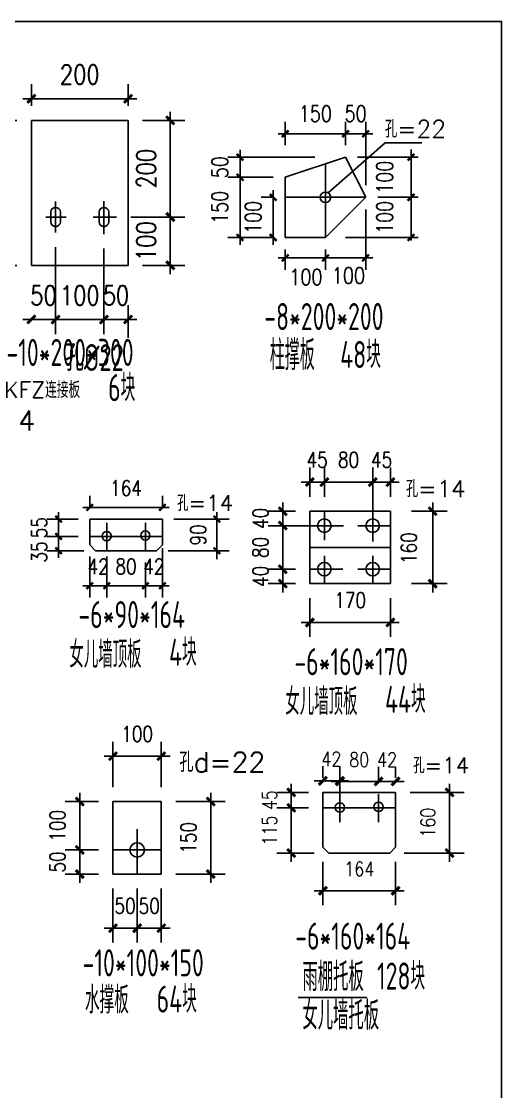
# Model space of a CAD drawing. Header units: millimetres. Extents: x 1471994 to 4527627, y -5186613 to -1927582.
# Drawn here: x 1488058 to 1491039, y -1975454 to -1968809 of the extents above; entities that cross this region are included whole.
import ezdxf
from ezdxf.enums import TextEntityAlignment as Align

# ---------------------------------------------------------------- set-up
doc = ezdxf.new("R2010")
doc.units = ezdxf.units.MM
doc.header["$LTSCALE"] = 1000
doc.header["$PDMODE"] = 34
doc.linetypes.add('CENTER', pattern=[50.8, 31.75, -6.35, 6.35, -6.35])
doc.layers.add('ADIM', color=3, linetype='Continuous')
doc.layers.add('轴线层', color=1, linetype='CENTER', lineweight=15)
doc.layers.add('钢架', color=7, linetype='Continuous', lineweight=25)
doc.styles.add('DIM_FONT', font='simplex.shx', dxfattribs={"width": 0.8, "bigfont": 'hztxt.shx'})
doc.styles.add('hz', font='gbenor.shx', dxfattribs={"width": 0.75, "height": 100, "bigfont": 'gbcbig.shx'})
doc.styles.get("Standard").update_dxf_attribs({"font": 'txt', "bigfont": 'gbcbig.shx'})
doc.styles.add('TSSD_Label', font='Tssdeng.shx', dxfattribs={"width": 0.7, "bigfont": 'hztxt.shx'})
doc.dimstyles.new('WGH(3)', dxfattribs={"dimscale": 1.2, "dimtxt": 100, "dimasz": 0.3, "dimexe": 75, "dimexo": 75, "dimgap": 75, "dimtad": 1, "dimdec": 0, "dimlfac": 0.333333, "dimzin": 0, "dimdsep": 46, "dimtxsty": 'DIM_FONT', "dimblk1": '_DIMX', "dimblk2": '_DIMX', "dimsah": 1, "dimcen": 0.09, "dimclrd": 3, "dimclre": 3, "dimclrt": 7, "dimazin": 0, "dimtfac": 1, "dimtdec": 0, "dimtix": 1, "dimtmove": 2, "dimatfit": 3, "dimldrblk": '_DIMX', "dimfxl": 1, "dimtolj": 1, "dimtzin": 0, "dimarcsym": 0})

# ---------------------------------------------------------------- blocks, each defined once
blk = doc.blocks.new('_DIMX')
blk.add_line((-150, 0), (150, 0))
at = {"const_width": 50}
blk.add_lwpolyline([(-70, -70), (70, 70)], dxfattribs=at)
blk = doc.blocks.new('*D1113')
at = {"color": 3, "lineweight": -2}
for p, q in [((1488270.1, -1970210.5), (1488270.1, -1970750.3)), ((1488119.8, -1970660.3), (1488119.4, -1970660.3)), ((1488120.1, -1970660.3), (1488270.1, -1970660.3)), ((1488270.5, -1970660.3), (1488270.8, -1970660.3))]:
    blk.add_line(p, q, dxfattribs=at)
at = {"layer": 'Defpoints', "color": 0}
for p in [(1488270.1, -1970120.5), (1488120.1, -1970660.3), (1488270.1, -1970660.3)]:
    blk.add_point(p, dxfattribs=at)
at = {"color": 3, "lineweight": -2, "xscale": 0.36, "yscale": 0.36, "zscale": 0.36}
blk.add_blockref('_DIMX', (1488120.1, -1970660.3), dxfattribs=at)
at = {"color": 3, "lineweight": -2, "xscale": 0.36, "yscale": 0.36, "zscale": 0.36, "rotation": 180}
blk.add_blockref('_DIMX', (1488270.1, -1970660.3), dxfattribs=at)
at = {"color": 7, "insert": (1488195.1, -1970510.3), "char_height": 120, "attachment_point": 5, "style": 'DIM_FONT'}
blk.add_mtext('\\A1;50', dxfattribs=at)
blk = doc.blocks.new('*D1114')
at = {"color": 3, "lineweight": -2}
for p, q in [((1488570.1, -1970219.4), (1488570.1, -1970750.3)), ((1488270.1, -1970414), (1488270.1, -1970750.3)), ((1488269.8, -1970660.3), (1488269.4, -1970660.3)), ((1488270.1, -1970660.3), (1488570.1, -1970660.3)), ((1488570.5, -1970660.3), (1488570.8, -1970660.3))]:
    blk.add_line(p, q, dxfattribs=at)
at = {"layer": 'Defpoints', "color": 0}
for p in [(1488570.1, -1970129.4), (1488270.1, -1970324), (1488570.1, -1970660.3)]:
    blk.add_point(p, dxfattribs=at)
at = {"color": 3, "lineweight": -2, "xscale": 0.36, "yscale": 0.36, "zscale": 0.36}
blk.add_blockref('_DIMX', (1488270.1, -1970660.3), dxfattribs=at)
at = {"color": 3, "lineweight": -2, "xscale": 0.36, "yscale": 0.36, "zscale": 0.36, "rotation": 180}
blk.add_blockref('_DIMX', (1488570.1, -1970660.3), dxfattribs=at)
at = {"color": 7, "insert": (1488420.1, -1970510.3), "char_height": 120, "attachment_point": 5, "style": 'DIM_FONT'}
blk.add_mtext('\\A1;100', dxfattribs=at)
blk = doc.blocks.new('*D1102')
at = {"color": 3, "lineweight": -2}
for p, q in [((1488570.1, -1970414), (1488570.1, -1970750.3)), ((1488720.1, -1970773.8), (1488720.1, -1970570.3)), ((1488569.8, -1970660.3), (1488569.4, -1970660.3)), ((1488570.1, -1970660.3), (1488720.1, -1970660.3)), ((1488720.5, -1970660.3), (1488720.8, -1970660.3))]:
    blk.add_line(p, q, dxfattribs=at)
at = {"layer": 'Defpoints', "color": 0}
for p in [(1488570.1, -1970324), (1488720.1, -1970660.3), (1488720.1, -1970863.8)]:
    blk.add_point(p, dxfattribs=at)
at = {"color": 3, "lineweight": -2, "xscale": 0.36, "yscale": 0.36, "zscale": 0.36}
blk.add_blockref('_DIMX', (1488570.1, -1970660.3), dxfattribs=at)
at = {"color": 3, "lineweight": -2, "xscale": 0.36, "yscale": 0.36, "zscale": 0.36, "rotation": 180}
blk.add_blockref('_DIMX', (1488720.1, -1970660.3), dxfattribs=at)
at = {"color": 7, "insert": (1488645.1, -1970510.3), "char_height": 120, "attachment_point": 5, "style": 'DIM_FONT'}
blk.add_mtext('\\A1;50', dxfattribs=at)
blk = doc.blocks.new('*D1115')
at = {"color": 3, "lineweight": -2}
for p, q in [((1488737.6, -1970024), (1489072.4, -1970024)), ((1488982.4, -1970023.6), (1488982.4, -1970023.3)), ((1488982.4, -1970024), (1488982.4, -1970324)), ((1488810.1, -1970324), (1489072.4, -1970324)), ((1488982.4, -1970324.3), (1488982.4, -1970324.7))]:
    blk.add_line(p, q, dxfattribs=at)
at = {"layer": 'Defpoints', "color": 0}
for p in [(1488647.6, -1970024), (1488720.1, -1970324), (1488982.4, -1970324)]:
    blk.add_point(p, dxfattribs=at)
at = {"color": 3, "lineweight": -2, "xscale": 0.36, "yscale": 0.36, "zscale": 0.36}
for p, rotation in [((1488982.4, -1970024), 270), ((1488982.4, -1970324), 90)]:
    blk.add_blockref('_DIMX', p, dxfattribs=dict(at, rotation=rotation))
at = {"color": 7, "insert": (1488832.4, -1970174), "char_height": 120, "attachment_point": 5, "rotation": 90, "style": 'DIM_FONT'}
blk.add_mtext('\\A1;100', dxfattribs=at)
blk = doc.blocks.new('*D1116')
at = {"color": 3, "lineweight": -2}
for p, q in [((1488810.1, -1969424), (1489072.4, -1969424)), ((1488982.4, -1970023.6), (1488982.4, -1969424.3)), ((1488827.6, -1970024), (1489072.4, -1970024))]:
    blk.add_line(p, q, dxfattribs=at)
at = {"layer": 'Defpoints', "color": 0}
for p in [(1488720.1, -1969424), (1488982.4, -1969424), (1488737.6, -1970024)]:
    blk.add_point(p, dxfattribs=at)
at = {"color": 3, "lineweight": -2, "xscale": 0.36, "yscale": 0.36, "zscale": 0.36}
for p, rotation in [((1488982.4, -1969424), 90), ((1488982.4, -1970024), 270)]:
    blk.add_blockref('_DIMX', p, dxfattribs=dict(at, rotation=rotation))
at = {"color": 7, "insert": (1488832.4, -1969724), "char_height": 120, "attachment_point": 5, "rotation": 90, "style": 'DIM_FONT'}
blk.add_mtext('\\A1;200', dxfattribs=at)
blk = doc.blocks.new('*D1117')
at = {"color": 3, "lineweight": -2}
for p, q in [((1488030.1, -1969424), (1487895.1, -1969424)), ((1487985.1, -1969424.3), (1487985.1, -1970323.6)), ((1488030.1, -1970324), (1487895.1, -1970324))]:
    blk.add_line(p, q, dxfattribs=at)
at = {"layer": 'Defpoints', "color": 0}
for p in [(1488120.1, -1969424), (1487985.1, -1970324), (1488120.1, -1970324)]:
    blk.add_point(p, dxfattribs=at)
at = {"color": 3, "lineweight": -2, "xscale": 0.36, "yscale": 0.36, "zscale": 0.36}
for p, rotation in [((1487985.1, -1969424), 90), ((1487985.1, -1970324), 270)]:
    blk.add_blockref('_DIMX', p, dxfattribs=dict(at, rotation=rotation))
at = {"color": 7, "insert": (1487835.1, -1969874), "char_height": 120, "attachment_point": 5, "rotation": 90, "style": 'DIM_FONT'}
blk.add_mtext('\\A1;300', dxfattribs=at)
blk = doc.blocks.new('*D1103')
at = {"color": 3, "lineweight": -2}
for p, q in [((1488120.1, -1969334), (1488120.1, -1969199.2)), ((1488720.1, -1969334), (1488720.1, -1969199.2)), ((1488120.5, -1969289.2), (1488719.8, -1969289.2))]:
    blk.add_line(p, q, dxfattribs=at)
at = {"layer": 'Defpoints', "color": 0}
for p in [(1488720.1, -1969289.2), (1488120.1, -1969424), (1488720.1, -1969424)]:
    blk.add_point(p, dxfattribs=at)
at = {"color": 3, "lineweight": -2, "xscale": 0.36, "yscale": 0.36, "zscale": 0.36, "rotation": 180}
blk.add_blockref('_DIMX', (1488120.1, -1969289.2), dxfattribs=at)
at = {"color": 3, "lineweight": -2, "xscale": 0.36, "yscale": 0.36, "zscale": 0.36}
blk.add_blockref('_DIMX', (1488720.1, -1969289.2), dxfattribs=at)
at = {"color": 7, "insert": (1488420.1, -1969139.2), "char_height": 120, "attachment_point": 5, "style": 'DIM_FONT'}
blk.add_mtext('\\A1;200', dxfattribs=at)
blk = doc.blocks.new('*D1162')
at = {"color": 3, "lineweight": -2}
for p, q in [((1489848.5, -1972390.3), (1489848.5, -1972631.3)), ((1490348.6, -1972390.3), (1490348.6, -1972631.3)), ((1489848.9, -1972541.3), (1490348.2, -1972541.3))]:
    blk.add_line(p, q, dxfattribs=at)
at = {"layer": 'Defpoints', "color": 0}
for p in [(1489848.5, -1972300.3), (1490348.6, -1972300.3), (1490348.6, -1972541.3)]:
    blk.add_point(p, dxfattribs=at)
at = {"color": 3, "lineweight": -2, "xscale": 0.36, "yscale": 0.36, "zscale": 0.36, "rotation": 180}
blk.add_blockref('_DIMX', (1489848.5, -1972541.3), dxfattribs=at)
at = {"color": 3, "lineweight": -2, "xscale": 0.36, "yscale": 0.36, "zscale": 0.36}
blk.add_blockref('_DIMX', (1490348.6, -1972541.3), dxfattribs=at)
at = {"color": 7, "insert": (1490098.5, -1972403.3), "char_height": 96, "attachment_point": 5, "style": 'DIM_FONT'}
blk.add_mtext('\\A1;170', dxfattribs=at)
blk = doc.blocks.new('*D1163')
at = {"color": 3, "lineweight": -2}
for p, q in [((1489848.5, -1971760.3), (1489848.5, -1971579.5)), ((1489938.5, -1971760.3), (1489938.5, -1971579.5)), ((1489848.2, -1971669.5), (1489847.8, -1971669.5)), ((1489848.5, -1971669.5), (1489938.5, -1971669.5)), ((1489938.9, -1971669.5), (1489939.2, -1971669.5))]:
    blk.add_line(p, q, dxfattribs=at)
at = {"layer": 'Defpoints', "color": 0}
for p in [(1489938.5, -1971669.5), (1489848.5, -1971850.3), (1489938.5, -1971850.3)]:
    blk.add_point(p, dxfattribs=at)
at = {"color": 3, "lineweight": -2, "xscale": 0.36, "yscale": 0.36, "zscale": 0.36}
blk.add_blockref('_DIMX', (1489848.5, -1971669.5), dxfattribs=at)
at = {"color": 3, "lineweight": -2, "xscale": 0.36, "yscale": 0.36, "zscale": 0.36, "rotation": 180}
blk.add_blockref('_DIMX', (1489938.5, -1971669.5), dxfattribs=at)
at = {"color": 7, "insert": (1489893.5, -1971531.5), "char_height": 96, "attachment_point": 5, "style": 'DIM_FONT'}
blk.add_mtext('\\A1;45', dxfattribs=at)
blk = doc.blocks.new('*D1164')
at = {"color": 3, "lineweight": -2}
for p, q in [((1489938.5, -1971760.3), (1489938.5, -1971579.5)), ((1490238.5, -1972038.5), (1490238.5, -1971579.5)), ((1489938.2, -1971669.5), (1489937.8, -1971669.5)), ((1489938.5, -1971669.5), (1490238.5, -1971669.5)), ((1490238.9, -1971669.5), (1490239.2, -1971669.5))]:
    blk.add_line(p, q, dxfattribs=at)
at = {"layer": 'Defpoints', "color": 0}
for p in [(1490238.5, -1971669.5), (1489938.5, -1971850.3), (1490238.5, -1972128.5)]:
    blk.add_point(p, dxfattribs=at)
at = {"color": 3, "lineweight": -2, "xscale": 0.36, "yscale": 0.36, "zscale": 0.36}
blk.add_blockref('_DIMX', (1489938.5, -1971669.5), dxfattribs=at)
at = {"color": 3, "lineweight": -2, "xscale": 0.36, "yscale": 0.36, "zscale": 0.36, "rotation": 180}
blk.add_blockref('_DIMX', (1490238.5, -1971669.5), dxfattribs=at)
at = {"color": 7, "insert": (1490088.5, -1971531.5), "char_height": 96, "attachment_point": 5, "style": 'DIM_FONT'}
blk.add_mtext('\\A1;80', dxfattribs=at)
blk = doc.blocks.new('*D1160')
at = {"color": 3, "lineweight": -2}
for p, q in [((1490238.5, -1971850.4), (1490238.5, -1971579.5)), ((1490348.6, -1971760.3), (1490348.6, -1971579.5)), ((1490238.2, -1971669.5), (1490237.8, -1971669.5)), ((1490238.5, -1971669.5), (1490348.6, -1971669.5)), ((1490348.9, -1971669.5), (1490349.3, -1971669.5))]:
    blk.add_line(p, q, dxfattribs=at)
at = {"layer": 'Defpoints', "color": 0}
for p in [(1490348.6, -1971669.5), (1490348.6, -1971850.3), (1490238.5, -1971940.4)]:
    blk.add_point(p, dxfattribs=at)
at = {"color": 3, "lineweight": -2, "xscale": 0.36, "yscale": 0.36, "zscale": 0.36}
blk.add_blockref('_DIMX', (1490238.5, -1971669.5), dxfattribs=at)
at = {"color": 3, "lineweight": -2, "xscale": 0.36, "yscale": 0.36, "zscale": 0.36, "rotation": 180}
blk.add_blockref('_DIMX', (1490348.6, -1971669.5), dxfattribs=at)
at = {"color": 7, "insert": (1490293.5, -1971531.5), "char_height": 96, "attachment_point": 5, "style": 'DIM_FONT'}
blk.add_mtext('\\A1;45', dxfattribs=at)
blk = doc.blocks.new('*D1165')
at = {"color": 3, "lineweight": -2}
for p, q in [((1489758.5, -1972210.3), (1489590.1, -1972210.3)), ((1489680.1, -1972210), (1489680.1, -1972209.6)), ((1489680.1, -1972300.3), (1489680.1, -1972210.3)), ((1489758.5, -1972300.3), (1489590.1, -1972300.3)), ((1489680.1, -1972300.7), (1489680.1, -1972301.1))]:
    blk.add_line(p, q, dxfattribs=at)
at = {"layer": 'Defpoints', "color": 0}
for p in [(1489680.1, -1972210.3), (1489848.5, -1972210.3), (1489848.5, -1972300.3)]:
    blk.add_point(p, dxfattribs=at)
at = {"color": 3, "lineweight": -2, "xscale": 0.36, "yscale": 0.36, "zscale": 0.36}
for p, rotation in [((1489680.1, -1972210.3), 270), ((1489680.1, -1972300.3), 90)]:
    blk.add_blockref('_DIMX', p, dxfattribs=dict(at, rotation=rotation))
at = {"color": 7, "insert": (1489542.1, -1972255.3), "char_height": 96, "attachment_point": 5, "rotation": 90, "style": 'DIM_FONT'}
blk.add_mtext('\\A1;40', dxfattribs=at)
blk = doc.blocks.new('*D1166')
at = {"color": 3, "lineweight": -2}
for p, q in [((1490056.5, -1971940.3), (1489590.1, -1971940.3)), ((1489680.1, -1971940), (1489680.1, -1971939.6)), ((1489680.1, -1972210.3), (1489680.1, -1971940.3)), ((1489758.5, -1972210.3), (1489590.1, -1972210.3)), ((1489680.1, -1972210.7), (1489680.1, -1972211.1))]:
    blk.add_line(p, q, dxfattribs=at)
at = {"layer": 'Defpoints', "color": 0}
for p in [(1489680.1, -1971940.3), (1490146.5, -1971940.3), (1489848.5, -1972210.3)]:
    blk.add_point(p, dxfattribs=at)
at = {"color": 3, "lineweight": -2, "xscale": 0.36, "yscale": 0.36, "zscale": 0.36}
for p, rotation in [((1489680.1, -1971940.3), 270), ((1489680.1, -1972210.3), 90)]:
    blk.add_blockref('_DIMX', p, dxfattribs=dict(at, rotation=rotation))
at = {"color": 7, "insert": (1489542.1, -1972075.3), "char_height": 96, "attachment_point": 5, "rotation": 90, "style": 'DIM_FONT'}
blk.add_mtext('\\A1;80', dxfattribs=at)
blk = doc.blocks.new('*D1167')
at = {"color": 3, "lineweight": -2}
for p, q in [((1489758.5, -1971850.3), (1489590.1, -1971850.3)), ((1489680.1, -1971850), (1489680.1, -1971849.6)), ((1489680.1, -1971940.3), (1489680.1, -1971850.3)), ((1490056.5, -1971940.3), (1489590.1, -1971940.3)), ((1489680.1, -1971940.7), (1489680.1, -1971941.1))]:
    blk.add_line(p, q, dxfattribs=at)
at = {"layer": 'Defpoints', "color": 0}
for p in [(1489680.1, -1971850.3), (1489848.5, -1971850.3), (1490146.5, -1971940.3)]:
    blk.add_point(p, dxfattribs=at)
at = {"color": 3, "lineweight": -2, "xscale": 0.36, "yscale": 0.36, "zscale": 0.36}
for p, rotation in [((1489680.1, -1971850.3), 270), ((1489680.1, -1971940.3), 90)]:
    blk.add_blockref('_DIMX', p, dxfattribs=dict(at, rotation=rotation))
at = {"color": 7, "insert": (1489542.1, -1971895.3), "char_height": 96, "attachment_point": 5, "rotation": 90, "style": 'DIM_FONT'}
blk.add_mtext('\\A1;40', dxfattribs=at)
blk = doc.blocks.new('*D1161')
at = {"color": 3, "lineweight": -2}
for p, q in [((1490478.5, -1971850.3), (1490700.8, -1971850.3)), ((1490610.8, -1972300), (1490610.8, -1971850.7)), ((1490478.5, -1972300.3), (1490700.8, -1972300.3))]:
    blk.add_line(p, q, dxfattribs=at)
at = {"layer": 'Defpoints', "color": 0}
for p in [(1490388.5, -1971850.3), (1490610.8, -1971850.3), (1490388.5, -1972300.3)]:
    blk.add_point(p, dxfattribs=at)
at = {"color": 3, "lineweight": -2, "xscale": 0.36, "yscale": 0.36, "zscale": 0.36}
for p, rotation in [((1490610.8, -1971850.3), 90), ((1490610.8, -1972300.3), 270)]:
    blk.add_blockref('_DIMX', p, dxfattribs=dict(at, rotation=rotation))
at = {"color": 7, "insert": (1490463.3, -1972080), "char_height": 96, "attachment_point": 5, "rotation": 90, "style": 'DIM_FONT'}
blk.add_mtext('\\A1;160', dxfattribs=at)
blk = doc.blocks.new('*D1213')
at = {"color": 3, "lineweight": -2}
for p, q in [((1488536.5, -1973653.6), (1488330.1, -1973653.6)), ((1488420.1, -1973653.3), (1488420.1, -1973652.9)), ((1488420.1, -1973653.6), (1488420.1, -1973953.6)), ((1488536.5, -1973953.6), (1488330.1, -1973953.6)), ((1488420.1, -1973954), (1488420.1, -1973954.4))]:
    blk.add_line(p, q, dxfattribs=at)
at = {"layer": 'Defpoints', "color": 0}
for p in [(1488626.5, -1973653.6), (1488420.1, -1973953.6), (1488626.5, -1973953.6)]:
    blk.add_point(p, dxfattribs=at)
at = {"color": 3, "lineweight": -2, "xscale": 0.36, "yscale": 0.36, "zscale": 0.36}
for p, rotation in [((1488420.1, -1973653.6), 270), ((1488420.1, -1973953.6), 90)]:
    blk.add_blockref('_DIMX', p, dxfattribs=dict(at, rotation=rotation))
at = {"color": 7, "insert": (1488282.1, -1973803.6), "char_height": 96, "attachment_point": 5, "rotation": 90, "style": 'DIM_FONT'}
blk.add_mtext('\\A1;100', dxfattribs=at)
blk = doc.blocks.new('*D1214')
at = {"color": 3, "lineweight": -2}
for p, q in [((1488536.5, -1973953.6), (1488330.1, -1973953.6)), ((1488420.1, -1973953.3), (1488420.1, -1973952.9)), ((1488420.1, -1973953.6), (1488420.1, -1974103.6)), ((1488536.5, -1974103.6), (1488330.1, -1974103.6)), ((1488420.1, -1974104), (1488420.1, -1974104.4))]:
    blk.add_line(p, q, dxfattribs=at)
at = {"layer": 'Defpoints', "color": 0}
for p in [(1488626.5, -1973953.6), (1488420.1, -1974103.6), (1488626.5, -1974103.6)]:
    blk.add_point(p, dxfattribs=at)
at = {"color": 3, "lineweight": -2, "xscale": 0.36, "yscale": 0.36, "zscale": 0.36}
for p, rotation in [((1488420.1, -1973953.6), 270), ((1488420.1, -1974103.6), 90)]:
    blk.add_blockref('_DIMX', p, dxfattribs=dict(at, rotation=rotation))
at = {"color": 7, "insert": (1488282.1, -1974028.6), "char_height": 96, "attachment_point": 5, "rotation": 90, "style": 'DIM_FONT'}
blk.add_mtext('\\A1;50', dxfattribs=at)
blk = doc.blocks.new('*D1215')
at = {"color": 3, "lineweight": -2}
for p, q in [((1489016.5, -1973653.6), (1489323.1, -1973653.6)), ((1489233.1, -1973654), (1489233.1, -1974103.3)), ((1489016.5, -1974103.6), (1489323.1, -1974103.6))]:
    blk.add_line(p, q, dxfattribs=at)
at = {"layer": 'Defpoints', "color": 0}
for p in [(1488926.5, -1973653.6), (1488926.5, -1974103.6), (1489233.1, -1974103.6)]:
    blk.add_point(p, dxfattribs=at)
at = {"color": 3, "lineweight": -2, "xscale": 0.36, "yscale": 0.36, "zscale": 0.36}
for p, rotation in [((1489233.1, -1973653.6), 90), ((1489233.1, -1974103.6), 270)]:
    blk.add_blockref('_DIMX', p, dxfattribs=dict(at, rotation=rotation))
at = {"color": 7, "insert": (1489095.1, -1973878.6), "char_height": 96, "attachment_point": 5, "rotation": 90, "style": 'DIM_FONT'}
blk.add_mtext('\\A1;150', dxfattribs=at)
blk = doc.blocks.new('*D1216')
at = {"color": 3, "lineweight": -2}
for p, q in [((1488626.5, -1973563.6), (1488626.5, -1973281.6)), ((1488926.5, -1973563.6), (1488926.5, -1973281.6)), ((1488626.1, -1973371.6), (1488625.8, -1973371.6)), ((1488626.5, -1973371.6), (1488926.5, -1973371.6)), ((1488926.8, -1973371.6), (1488927.2, -1973371.6))]:
    blk.add_line(p, q, dxfattribs=at)
at = {"layer": 'Defpoints', "color": 0}
for p in [(1488926.5, -1973371.6), (1488626.5, -1973653.6), (1488926.5, -1973653.6)]:
    blk.add_point(p, dxfattribs=at)
at = {"color": 3, "lineweight": -2, "xscale": 0.36, "yscale": 0.36, "zscale": 0.36}
blk.add_blockref('_DIMX', (1488626.5, -1973371.6), dxfattribs=at)
at = {"color": 3, "lineweight": -2, "xscale": 0.36, "yscale": 0.36, "zscale": 0.36, "rotation": 180}
blk.add_blockref('_DIMX', (1488926.5, -1973371.6), dxfattribs=at)
at = {"color": 7, "insert": (1488776.5, -1973233.6), "char_height": 96, "attachment_point": 5, "style": 'DIM_FONT'}
blk.add_mtext('\\A1;100', dxfattribs=at)
blk = doc.blocks.new('*D1217')
at = {"color": 3, "lineweight": -2}
for p, q in [((1488626.5, -1974193.6), (1488626.5, -1974529.3)), ((1488776.5, -1974193.6), (1488776.5, -1974529.3)), ((1488626.1, -1974439.3), (1488625.8, -1974439.3)), ((1488626.5, -1974439.3), (1488776.5, -1974439.3)), ((1488776.8, -1974439.3), (1488777.2, -1974439.3))]:
    blk.add_line(p, q, dxfattribs=at)
at = {"layer": 'Defpoints', "color": 0}
for p in [(1488626.5, -1974103.6), (1488776.5, -1974103.6), (1488776.5, -1974439.3)]:
    blk.add_point(p, dxfattribs=at)
at = {"color": 3, "lineweight": -2, "xscale": 0.36, "yscale": 0.36, "zscale": 0.36}
blk.add_blockref('_DIMX', (1488626.5, -1974439.3), dxfattribs=at)
at = {"color": 3, "lineweight": -2, "xscale": 0.36, "yscale": 0.36, "zscale": 0.36, "rotation": 180}
blk.add_blockref('_DIMX', (1488776.5, -1974439.3), dxfattribs=at)
at = {"color": 7, "insert": (1488701.5, -1974301.3), "char_height": 96, "attachment_point": 5, "style": 'DIM_FONT'}
blk.add_mtext('\\A1;50', dxfattribs=at)
blk = doc.blocks.new('*D1212')
at = {"color": 3, "lineweight": -2}
for p, q in [((1488776.5, -1974193.6), (1488776.5, -1974529.3)), ((1488926.5, -1974193.6), (1488926.5, -1974529.3)), ((1488776.1, -1974439.3), (1488775.8, -1974439.3)), ((1488776.5, -1974439.3), (1488926.5, -1974439.3)), ((1488926.8, -1974439.3), (1488927.2, -1974439.3))]:
    blk.add_line(p, q, dxfattribs=at)
at = {"layer": 'Defpoints', "color": 0}
for p in [(1488776.5, -1974103.6), (1488926.5, -1974103.6), (1488926.5, -1974439.3)]:
    blk.add_point(p, dxfattribs=at)
at = {"color": 3, "lineweight": -2, "xscale": 0.36, "yscale": 0.36, "zscale": 0.36}
blk.add_blockref('_DIMX', (1488776.5, -1974439.3), dxfattribs=at)
at = {"color": 3, "lineweight": -2, "xscale": 0.36, "yscale": 0.36, "zscale": 0.36, "rotation": 180}
blk.add_blockref('_DIMX', (1488926.5, -1974439.3), dxfattribs=at)
at = {"color": 7, "insert": (1488851.5, -1974301.3), "char_height": 96, "attachment_point": 5, "style": 'DIM_FONT'}
blk.add_mtext('\\A1;50', dxfattribs=at)
blk = doc.blocks.new('*D1220')
at = {"color": 3, "lineweight": -2}
for p, q in [((1490470.6, -1973596.3), (1490806.2, -1973596.3)), ((1490716.2, -1973972.7), (1490716.2, -1973596.7)), ((1490434.6, -1973973.1), (1490806.2, -1973973.1))]:
    blk.add_line(p, q, dxfattribs=at)
at = {"layer": 'Defpoints', "color": 0}
for p in [(1490380.6, -1973596.3), (1490716.2, -1973596.3), (1490344.6, -1973973.1)]:
    blk.add_point(p, dxfattribs=at)
at = {"color": 3, "lineweight": -2, "xscale": 0.36, "yscale": 0.36, "zscale": 0.36}
for p, rotation in [((1490716.2, -1973596.3), 90), ((1490716.2, -1973973.1), 270)]:
    blk.add_blockref('_DIMX', p, dxfattribs=dict(at, rotation=rotation))
at = {"color": 7, "lineweight": -3, "insert": (1490581.2, -1973784.7), "char_height": 90, "attachment_point": 5, "rotation": 90, "style": 'DIM_FONT'}
blk.add_mtext('\\A1;160', dxfattribs=at)
blk = doc.blocks.new('*D1221')
at = {"color": 3, "lineweight": -2}
for p, q in [((1489839.4, -1973596.3), (1489643.2, -1973596.3)), ((1489733.2, -1973595.9), (1489733.2, -1973595.6)), ((1489733.2, -1973596.3), (1489733.2, -1973692.3)), ((1489839.4, -1973692.3), (1489643.2, -1973692.3)), ((1489733.2, -1973692.7), (1489733.2, -1973693))]:
    blk.add_line(p, q, dxfattribs=at)
at = {"layer": 'Defpoints', "color": 0}
for p in [(1489929.4, -1973596.3), (1489733.2, -1973692.3), (1489929.4, -1973692.3)]:
    blk.add_point(p, dxfattribs=at)
at = {"color": 3, "lineweight": -2, "xscale": 0.36, "yscale": 0.36, "zscale": 0.36}
for p, rotation in [((1489733.2, -1973596.3), 270), ((1489733.2, -1973692.3), 90)]:
    blk.add_blockref('_DIMX', p, dxfattribs=dict(at, rotation=rotation))
at = {"color": 7, "lineweight": -3, "insert": (1489598.2, -1973644.3), "char_height": 90, "attachment_point": 5, "rotation": 90, "style": 'DIM_FONT'}
blk.add_mtext('\\A1;45', dxfattribs=at)
blk = doc.blocks.new('*D1218')
at = {"color": 3, "lineweight": -2}
for p, q in [((1489929.4, -1973506.3), (1489929.4, -1973434.3)), ((1490035, -1973604.7), (1490035, -1973434.3)), ((1489929, -1973524.3), (1489928.7, -1973524.3)), ((1489929.4, -1973524.3), (1490035, -1973524.3)), ((1490035.4, -1973524.3), (1490035.7, -1973524.3))]:
    blk.add_line(p, q, dxfattribs=at)
at = {"layer": 'Defpoints', "color": 0}
for p in [(1490035, -1973524.3), (1489929.4, -1973596.3), (1490035, -1973694.7)]:
    blk.add_point(p, dxfattribs=at)
at = {"color": 3, "lineweight": -2, "xscale": 0.36, "yscale": 0.36, "zscale": 0.36}
blk.add_blockref('_DIMX', (1489929.4, -1973524.3), dxfattribs=at)
at = {"color": 3, "lineweight": -2, "xscale": 0.36, "yscale": 0.36, "zscale": 0.36, "rotation": 180}
blk.add_blockref('_DIMX', (1490035, -1973524.3), dxfattribs=at)
at = {"color": 7, "lineweight": -3, "insert": (1489982.2, -1973389.3), "char_height": 90, "attachment_point": 5, "style": 'DIM_FONT'}
blk.add_mtext('\\A1;42', dxfattribs=at)
blk = doc.blocks.new('*D1222')
at = {"color": 3, "lineweight": -2}
for p, q in [((1489839.4, -1973692.3), (1489643.2, -1973692.3)), ((1489733.2, -1973691.9), (1489733.2, -1973691.6)), ((1489733.2, -1973692.3), (1489733.2, -1973973.1)), ((1489875.4, -1973973.1), (1489643.2, -1973973.1)), ((1489733.2, -1973973.5), (1489733.2, -1973973.8))]:
    blk.add_line(p, q, dxfattribs=at)
at = {"layer": 'Defpoints', "color": 0}
for p in [(1489929.4, -1973692.3), (1489733.2, -1973973.1), (1489965.4, -1973973.1)]:
    blk.add_point(p, dxfattribs=at)
at = {"color": 3, "lineweight": -2, "xscale": 0.36, "yscale": 0.36, "zscale": 0.36}
for p, rotation in [((1489733.2, -1973692.3), 270), ((1489733.2, -1973973.1), 90)]:
    blk.add_blockref('_DIMX', p, dxfattribs=dict(at, rotation=rotation))
at = {"color": 7, "lineweight": -3, "insert": (1489598.2, -1973832.7), "char_height": 90, "attachment_point": 5, "rotation": 90, "style": 'DIM_FONT'}
blk.add_mtext('\\A1;115', dxfattribs=at)
blk = doc.blocks.new('*D1219')
at = {"color": 3, "lineweight": -2}
for p, q in [((1489929.4, -1974027.1), (1489929.4, -1974297.1)), ((1490380.6, -1974027.1), (1490380.6, -1974297.1)), ((1490380.2, -1974207.1), (1489929.8, -1974207.1))]:
    blk.add_line(p, q, dxfattribs=at)
at = {"layer": 'Defpoints', "color": 0}
for p in [(1489929.4, -1973937.1), (1490380.6, -1973937.1), (1489929.4, -1974207.1)]:
    blk.add_point(p, dxfattribs=at)
at = {"color": 3, "lineweight": -2, "xscale": 0.36, "yscale": 0.36, "zscale": 0.36, "rotation": 180}
blk.add_blockref('_DIMX', (1489929.4, -1974207.1), dxfattribs=at)
at = {"color": 3, "lineweight": -2, "xscale": 0.36, "yscale": 0.36, "zscale": 0.36}
blk.add_blockref('_DIMX', (1490380.6, -1974207.1), dxfattribs=at)
at = {"color": 7, "lineweight": -3, "insert": (1490155, -1974072.1), "char_height": 90, "attachment_point": 5, "style": 'DIM_FONT'}
blk.add_mtext('\\A1;164', dxfattribs=at)
blk = doc.blocks.new('*D1223')
at = {"color": 3, "lineweight": -2}
for p, q in [((1490035, -1973506.3), (1490035, -1973438.4)), ((1490275, -1973518.3), (1490275, -1973438.4)), ((1490034.6, -1973528.4), (1490034.3, -1973528.4)), ((1490035, -1973528.4), (1490275, -1973528.4)), ((1490275.4, -1973528.4), (1490275.7, -1973528.4))]:
    blk.add_line(p, q, dxfattribs=at)
at = {"layer": 'Defpoints', "color": 0}
for p in [(1490275, -1973528.4), (1490035, -1973596.3), (1490275, -1973608.3)]:
    blk.add_point(p, dxfattribs=at)
at = {"color": 3, "lineweight": -2, "xscale": 0.36, "yscale": 0.36, "zscale": 0.36}
blk.add_blockref('_DIMX', (1490035, -1973528.4), dxfattribs=at)
at = {"color": 3, "lineweight": -2, "xscale": 0.36, "yscale": 0.36, "zscale": 0.36, "rotation": 180}
blk.add_blockref('_DIMX', (1490275, -1973528.4), dxfattribs=at)
at = {"color": 7, "lineweight": -3, "insert": (1490155, -1973393.4), "char_height": 90, "attachment_point": 5, "style": 'DIM_FONT'}
blk.add_mtext('\\A1;80', dxfattribs=at)
blk = doc.blocks.new('*D1224')
at = {"color": 3, "lineweight": -2}
for p, q in [((1490275, -1973518.3), (1490275, -1973438.4)), ((1490380.6, -1973506.3), (1490380.6, -1973438.4)), ((1490274.6, -1973528.4), (1490274.3, -1973528.4)), ((1490275, -1973528.4), (1490380.6, -1973528.4)), ((1490381, -1973528.4), (1490381.3, -1973528.4))]:
    blk.add_line(p, q, dxfattribs=at)
at = {"layer": 'Defpoints', "color": 0}
for p in [(1490380.6, -1973528.4), (1490275, -1973608.3), (1490380.6, -1973596.3)]:
    blk.add_point(p, dxfattribs=at)
at = {"color": 3, "lineweight": -2, "xscale": 0.36, "yscale": 0.36, "zscale": 0.36}
blk.add_blockref('_DIMX', (1490275, -1973528.4), dxfattribs=at)
at = {"color": 3, "lineweight": -2, "xscale": 0.36, "yscale": 0.36, "zscale": 0.36, "rotation": 180}
blk.add_blockref('_DIMX', (1490380.6, -1973528.4), dxfattribs=at)
at = {"color": 7, "lineweight": -3, "insert": (1490327.8, -1973393.4), "char_height": 90, "attachment_point": 5, "style": 'DIM_FONT'}
blk.add_mtext('\\A1;42', dxfattribs=at)

msp = doc.modelspace()

# ---------------------------------------------------------------- linework, layer by layer
for p, q in [((1488120.1, -1969424), (1488720.1, -1969424)), ((1488120.1, -1970324), (1488120.1, -1969424)), ((1488720.1, -1970324), (1488720.1, -1969424)), ((1490315.3, -1969563.7), (1489961.8, -1969873.6)), ((1490315.3, -1969563.7), (1490543.1, -1969563.7)), ((1489695.7, -1969776.8), (1490070.1, -1969652)), ((1489945.3, -1969693.6), (1489945.3, -1970151.2)), ((1489945.3, -1969693.6), (1489945.3, -1970151.2)), ((1490070.1, -1969652), (1490194.9, -1969901.6)), ((1489695.7, -1970151.2), (1489695.7, -1969776.8)), ((1489695.7, -1969901.6), (1490194.9, -1969901.6)), ((1490194.9, -1969901.6), (1489945.3, -1970151.2)), ((1488270.1, -1970120.5), (1488270.1, -1969928.3)), ((1488570.1, -1970129.4), (1488570.1, -1969924.7)), ((1488209.1, -1970024), (1488334.9, -1970024)), ((1488240.1, -1969994), (1488240.1, -1970054)), ((1488300.1, -1969994), (1488300.1, -1970054)), ((1488647.6, -1970024), (1488503.8, -1970024)), ((1488540.1, -1969994), (1488540.1, -1970054)), ((1488600.1, -1969994), (1488600.1, -1970054)), ((1489695.7, -1970151.2), (1489945.3, -1970151.2)), ((1488120.1, -1970324), (1488720.1, -1970324)), ((1489271.2, -1971856), (1489271.2, -1972148.2)), ((1490348.6, -1971850.3), (1489848.5, -1971850.3)), ((1489848.5, -1971850.3), (1489848.5, -1972300.3)), ((1489938.5, -1971850.3), (1489938.5, -1972030.5)), ((1490238.5, -1972030.5), (1490238.5, -1971850.3)), ((1490348.6, -1972300.3), (1490348.6, -1971850.3)), ((1490052.8, -1971940.3), (1489848.5, -1971940.3)), ((1490348.6, -1971940.3), (1490146.5, -1971940.3)), ((1489848.5, -1972075.3), (1490348.6, -1972075.3)), ((1489938.5, -1972128.5), (1489938.5, -1972300.3)), ((1490238.5, -1972300.3), (1490238.5, -1972128.5)), ((1489848.5, -1972210.3), (1490052.8, -1972210.3)), ((1490146.5, -1972210.3), (1490348.6, -1972210.3)), ((1489848.5, -1972300.3), (1490348.6, -1972300.3)), ((1488626.5, -1973653.6), (1488626.5, -1974103.6)), ((1488926.5, -1973653.6), (1488626.5, -1973653.6)), ((1488926.5, -1974103.6), (1488926.5, -1973653.6)), ((1488776.5, -1973825.6), (1488776.5, -1974103.6)), ((1488626.5, -1973953.6), (1488926.5, -1973953.6)), ((1488626.5, -1974103.6), (1488926.5, -1974103.6)), ((1489775.6, -1974869.9), (1490202.3, -1974869.9))]:
    msp.add_line(p, q)
at = {"color": 3}
for p, q in [((1489695.7, -1969577.1), (1489695.7, -1969432.1)), ((1490070.1, -1969577.1), (1490070.1, -1969432.1)), ((1490070.1, -1969577.1), (1490070.1, -1969432.1)), ((1490194.9, -1969826.7), (1490194.9, -1969432.1)), ((1489696, -1969506.9), (1490069.8, -1969506.9)), ((1490069.8, -1969506.9), (1490069.5, -1969506.9)), ((1490070.1, -1969506.9), (1490194.9, -1969506.9)), ((1490195.2, -1969506.9), (1490195.5, -1969506.9)), ((1490476.4, -1969978), (1490476.4, -1969604.2)), ((1489879.1, -1969652), (1489340.2, -1969652)), ((1489415.1, -1969776.8), (1489415.1, -1969652)), ((1490145, -1969652), (1490512.5, -1969652)), ((1489620.9, -1969776.8), (1489340.2, -1969776.8)), ((1489620.9, -1969776.8), (1489340.2, -1969776.8)), ((1489415.1, -1970150.9), (1489415.1, -1969777.1)), ((1489415.1, -1969777.1), (1489415.1, -1969777.4)), ((1490476.4, -1970169.3), (1490476.4, -1969795.5)), ((1489620.9, -1969901.6), (1489546, -1969901.6)), ((1489620.9, -1969901.3), (1489620.9, -1969901)), ((1489620.9, -1970151.2), (1489620.9, -1969901.6)), ((1490269.8, -1969901.6), (1490512.5, -1969901.6)), ((1490269.8, -1969901.6), (1490512.5, -1969901.6)), ((1490194.9, -1969976.4), (1490194.9, -1970352.8)), ((1489620.9, -1970151.2), (1489340.2, -1970151.2)), ((1489620.9, -1970151.2), (1489546, -1970151.2)), ((1489620.9, -1970151.5), (1489620.9, -1970151.8)), ((1490070.1, -1970151.2), (1490512.5, -1970151.2)), ((1489695.7, -1970226), (1489695.7, -1970352.8)), ((1489945.3, -1970226), (1489945.3, -1970352.8)), ((1489945.3, -1970226), (1489945.3, -1970352.8)), ((1489696, -1970277.9), (1489945, -1970277.9)), ((1489945.6, -1970277.9), (1490194.6, -1970277.9))]:
    msp.add_line(p, q, dxfattribs=at)
at = {"color": 3, "lineweight": -3}
for p, q in [((1488481.8, -1971827.2), (1488481.8, -1971755.2)), ((1488933, -1971827.2), (1488933, -1971755.2)), ((1488482.1, -1971827.2), (1488932.7, -1971827.2)), ((1488409.8, -1971899.2), (1488216.8, -1971899.2)), ((1488288.8, -1971898.9), (1488288.8, -1971898.6)), ((1488288.8, -1971899.2), (1488288.8, -1972007.2)), ((1489005, -1971899.2), (1489347, -1971899.2)), ((1488409.8, -1972007.2), (1488216.8, -1972007.2)), ((1488293.2, -1972007.2), (1488216.8, -1972007.2)), ((1488288.8, -1972006.9), (1488288.8, -1972006.6)), ((1488288.8, -1972007.2), (1488288.8, -1972096)), ((1488288.8, -1972007.5), (1488288.8, -1972007.8)), ((1488445.8, -1972096), (1488216.8, -1972096)), ((1488288.8, -1972096.3), (1488288.8, -1972096.6)), ((1488933, -1972079.2), (1488933, -1972385.8)), ((1488969, -1972096), (1489347, -1972096)), ((1488481.8, -1972132), (1488481.8, -1972385.8)), ((1488587.4, -1972132), (1488587.4, -1972385.8)), ((1488587.4, -1972168), (1488587.4, -1972385.8)), ((1488827.4, -1972168), (1488827.4, -1972385.8)), ((1488827.4, -1972168), (1488827.4, -1972385.8)), ((1488481.5, -1972313.8), (1488481.3, -1972313.8)), ((1488481.8, -1972313.8), (1488587.4, -1972313.8)), ((1488587.1, -1972313.8), (1488586.9, -1972313.8)), ((1488587.4, -1972313.8), (1488827.4, -1972313.8)), ((1488587.7, -1972313.8), (1488588, -1972313.8)), ((1488827.1, -1972313.8), (1488826.9, -1972313.8)), ((1488827.4, -1972313.8), (1488933, -1972313.8)), ((1488827.7, -1972313.8), (1488828, -1972313.8)), ((1488933.3, -1972313.8), (1488933.6, -1972313.8))]:
    msp.add_line(p, q, dxfattribs=at)
at = {"lineweight": -3}
for p, q in [((1488481.8, -1971899.2), (1488933, -1971899.2)), ((1488481.8, -1971899.2), (1488481.8, -1972060)), ((1488933, -1972060), (1488933, -1971899.2)), ((1488587.4, -1972096), (1488587.4, -1971923.2)), ((1488587.4, -1971923.2), (1488587.4, -1972096)), ((1488827.4, -1972096), (1488827.4, -1971923.2)), ((1488827.4, -1971923.2), (1488827.4, -1972096)), ((1488481.8, -1972060), (1488517.8, -1972096)), ((1488517.8, -1972096), (1488897, -1972096)), ((1488933, -1972060), (1488897, -1972096)), ((1489929.4, -1973596.3), (1489929.4, -1973937.1)), ((1489929.4, -1973596.3), (1490380.6, -1973596.3)), ((1490035, -1973781.1), (1490035, -1973608.3)), ((1490035, -1973608.3), (1490035, -1973781.1)), ((1490275, -1973781.1), (1490275, -1973608.3)), ((1490275, -1973608.3), (1490275, -1973781.1)), ((1490380.6, -1973596.3), (1490380.6, -1973937.1)), ((1489929.4, -1973692.3), (1490380.6, -1973692.3)), ((1489929.4, -1973692.3), (1490380.6, -1973692.3)), ((1489929.4, -1973692.3), (1490380.6, -1973692.3)), ((1489929.4, -1973937.1), (1489965.4, -1973973.1)), ((1490380.6, -1973937.1), (1490344.6, -1973973.1)), ((1489965.4, -1973973.1), (1490344.6, -1973973.1))]:
    msp.add_line(p, q, dxfattribs=at)
at = {"color": 2, "lineweight": -3}
msp.add_line((1488481.8, -1972007.2), (1488933, -1972007.2), dxfattribs=at)
msp.add_line((1488481.8, -1972007.2), (1488933, -1972007.2), dxfattribs=at)
msp.add_lwpolyline([(1479708.2, -1968809.3), (1491038.6, -1968809.3), (1491038.6, -1976496.1), (1479708.2, -1976496.1)], close=True)
for centre, radius in [((1489945.3, -1969901.6), 32.4), ((1489938.5, -1971940.3), 42), ((1490238.5, -1971940.3), 42), ((1489938.5, -1972210.3), 42), ((1490238.5, -1972210.3), 42), ((1488776.5, -1973953.6), 45)]:
    msp.add_circle(centre, radius)
at = {"lineweight": -3}
for centre in [(1488587.4, -1972004.8), (1488827.4, -1972001.5), (1490035, -1973689.9), (1490275, -1973686.5)]:
    msp.add_circle(centre, 28.8, dxfattribs=at)
for centre, start, end in [((1488270.1, -1969994), 0, 180), ((1488570.1, -1969994), 0, 180), ((1488270.1, -1970054), 180, 0), ((1488570.1, -1970054), 180, 0)]:
    msp.add_arc(centre, 30, start, end)

# ---------------------------------------------------------------- block references
at = {"color": 3, "yscale": 0.2995200000004843, "zscale": 0.29952}
for p, xscale, rotation in [((1489695.7, -1969506.9), 0.299519999884069, 180), ((1490194.9, -1969506.9), 0.299519999884069, 180), ((1489415.1, -1969652), 0.2995200000004843, 270), ((1489415.1, -1969776.8), 0.2995200000004843, 90), ((1489415.1, -1969776.8), 0.2995200000004843, 90), ((1489620.9, -1969901.6), 0.2995200000004843, 270), ((1489415.1, -1970151.2), 0.2995200000004843, 270), ((1489620.9, -1970151.2), 0.2995200000004843, 90), ((1489695.7, -1970277.9), 0.299519999884069, 180), ((1489945.3, -1970277.9), 0.299519999884069, 180)]:
    msp.add_blockref('_DIMX', p, dxfattribs=dict(at, xscale=xscale, rotation=rotation))
at = {"color": 3, "xscale": 0.299519999884069, "yscale": 0.2995200000004843, "zscale": 0.29952}
for p in [(1490070.1, -1969506.9), (1490070.1, -1969506.9), (1490476.4, -1969652), (1490476.4, -1969901.6), (1490476.4, -1970151.2), (1489945.3, -1970277.9), (1490194.9, -1970277.9)]:
    msp.add_blockref('_DIMX', p, dxfattribs=at)
at = {"color": 3, "lineweight": -3, "xscale": 0.2879999997094274, "yscale": 0.2879999997094274, "zscale": 0.288}
for p, rotation in [((1488481.8, -1971827.2), 180), ((1488288.8, -1971899.2), 270), ((1489271.2, -1971899.2), 270), ((1488288.8, -1972007.2), 90), ((1488288.8, -1972007.2), 270), ((1488288.8, -1972096), 90), ((1489271.2, -1972096), 270), ((1488587.4, -1972313.8), 180), ((1488827.4, -1972313.8), 180), ((1488933, -1972313.8), 180)]:
    msp.add_blockref('_DIMX', p, dxfattribs=dict(at, rotation=rotation))
for p in [(1488933, -1971827.2), (1488481.8, -1972313.8), (1488587.4, -1972313.8), (1488827.4, -1972313.8)]:
    msp.add_blockref('_DIMX', p, dxfattribs=at)

# ---------------------------------------------------------------- texts
at = {"color": 7, "char_height": 99.84, "attachment_point": 5, "style": 'DIM_FONT'}
for s, insert in [('\\A1;150', (1489882.9, -1969382.1)), ('\\A1;50', (1490132.5, -1969382.1)), ('\\A1;100', (1489823.8, -1970396.6)), ('\\A1;100', (1490088.1, -1970387.6))]:
    msp.add_mtext(s, dxfattribs=dict(at, insert=insert))
at = {"color": 7, "char_height": 99.84, "attachment_point": 5, "rotation": 90, "style": 'DIM_FONT'}
for s, insert in [('\\A1;50', (1489290.3, -1969714.4)), ('\\A1;100', (1490312.9, -1969776.8)), ('\\A1;150', (1489290.3, -1969964)), ('\\A1;100', (1489496.1, -1970026.4)), ('\\A1;100', (1490312.9, -1970026.4))]:
    msp.add_mtext(s, dxfattribs=dict(at, insert=insert))
at = {"color": 7, "lineweight": -3, "char_height": 96, "attachment_point": 5, "style": 'DIM_FONT'}
for s, insert in [('\\A1;164', (1488707.4, -1971707.2)), ('\\A1;42', (1488534.6, -1972193.8)), ('\\A1;80', (1488707.4, -1972193.8)), ('\\A1;42', (1488880.2, -1972193.8))]:
    msp.add_mtext(s, dxfattribs=dict(at, insert=insert))
at = {"insert": (1490445.3, -1971659.2), "char_height": 104.12, "attachment_point": 1}
msp.add_mtext_dynamic_manual_height_columns('孔=14', width=1506.743, gutter_width=12.5, heights=[336], dxfattribs=at).dxf.set("width", 1280.731)
at = {"color": 7, "lineweight": -3, "char_height": 96, "attachment_point": 5, "rotation": 90, "style": 'DIM_FONT'}
for s, insert in [('\\A1;55', (1488168.8, -1971953.2)), ('\\A1;90', (1489155, -1971997.6)), ('\\A1;35', (1488168.8, -1972104))]:
    msp.add_mtext(s, dxfattribs=dict(at, insert=insert))
at = {"lineweight": -3, "insert": (1490490.2, -1973379.5), "char_height": 98, "attachment_point": 1}
msp.add_mtext_dynamic_manual_height_columns('孔=14', width=1506.743, gutter_width=12.5, heights=[336], dxfattribs=at).dxf.set("width", 1205.394)
at = {"layer": 'ADIM', "style": 'TSSD_Label', "width": 0.7}
msp.add_text('孔%%C22', height=166.45, dxfattribs=at).set_placement((1488693.9, -1971029.5), align=Align.BOTTOM_RIGHT)
at = {"layer": '轴线层', "color": 4, "lineweight": -3}
msp.add_text('孔=22', height=107.02, dxfattribs=at).set_placement((1490314, -1969530.5))
at = {"layer": '轴线层', "color": 4}
msp.add_text('孔=14', height=98, dxfattribs=at).set_placement((1489024.8, -1971848.6))
at = {"layer": '轴线层', "color": 4, "linetype": 'ByBlock', "insert": (1487950.2, -1971046.5), "char_height": 100.8, "attachment_point": 1}
msp.add_mtext_dynamic_manual_height_columns('KFZ连接板', width=1506.743, gutter_width=12.5, heights=[336], dxfattribs=at).dxf.set("width", 904.046)
at = {"layer": '轴线层', "color": 4, "linetype": 'ByBlock', "insert": (1487708.1, -1971227.3), "char_height": 122.5, "attachment_point": 1}
msp.add_mtext_dynamic_manual_height_columns('孔=14', width=1506.743, gutter_width=12.5, heights=[336], dxfattribs=at)
at = {"layer": '轴线层', "color": 0, "linetype": 'ByBlock', "insert": (1489037.9, -1973347.1), "char_height": 122.5, "attachment_point": 1}
msp.add_mtext_dynamic_manual_height_columns('孔d=22', width=1506.743, gutter_width=12.5, heights=[336], dxfattribs=at)
at = {"layer": '钢架', "lineweight": 13, "style": 'hz', "width": 0.7}
msp.add_text('柱撑板', height=184.8, dxfattribs=at).set_placement((1489599.6, -1970973.6))
at = {"layer": '钢架', "style": 'hz', "width": 0.75}
for p in [(1488355.7, -1972823.2), (1489696.2, -1973115.7)]:
    msp.add_text('女儿墙顶板', height=165.89, dxfattribs=at).set_placement(p)
at = {"layer": '钢架', "lineweight": 13, "attachment_point": 1, "style": 'hz'}
for s, insert, char_height, width in [(' -8*200*200', (1489496.9, -1970557.8), 168, 1125.583), ('-10*200*300', (1487965.3, -1970780.6), 168, 688.503), ('48块', (1490036.8, -1970793.4), 168, 688.503), ('6块', (1488596.4, -1970999.3), 168, 688.503), (' -6*90*164', (1488343.6, -1972408.3), 168, 1125.583), ('4块', (1488974.6, -1972642.1), 168, 688.503), (' -6*160*170', (1489684.1, -1972700.8), 168, 1125.583), ('44块', (1490315, -1972934.5), 168, 688.503), ('-6*160*164', (1489757.5, -1974404.6), 168, 688.503), (' -10*100*150', (1488369.3, -1974570.6), 168, 1125.583), ('雨棚托板', (1489802.5, -1974654.1), 176.26, 722.338), ('128块', (1490265.1, -1974652.8), 168, 688.503), ('水撑板', (1488452.5, -1974801.1), 168, 983.576), ('64块', (1488897.4, -1974795.4), 168, 688.503), ('女儿墙托板', (1489802.5, -1974893.6), 176.26, 722.338)]:
    msp.add_mtext(s, dxfattribs=dict(at, insert=insert, char_height=char_height, width=width))

# ---------------------------------------------------------------- dimensions: what is measured, and where the dimension line sits
for base, p1, p2, picture, middle in [((1488720.1, -1969289.2), (1488120.1, -1969424), (1488720.1, -1969424), '*D1103', (1488420.1, -1969139.2)), ((1488270.1, -1970660.3), (1488120.1, -1970660.3), (1488270.1, -1970120.5), '*D1113', (1488195.1, -1970510.3)), ((1488570.1, -1970660.3), (1488270.1, -1970324), (1488570.1, -1970129.4), '*D1114', (1488420.1, -1970510.3)), ((1488720.1, -1970660.3), (1488570.1, -1970324), (1488720.1, -1970863.8), '*D1102', (1488645.1, -1970510.3))]:
    dim = msp.add_linear_dim(base=base, p1=p1, p2=p2, dimstyle='WGH(3)')
    dim.commit()
    dim.dimension.update_dxf_attribs({"geometry": picture, "text_midpoint": middle})
for base, p1, p2, picture, middle in [((1487985.1, -1970324), (1488120.1, -1969424), (1488120.1, -1970324), '*D1117', (1487835.1, -1969874)), ((1488982.4, -1969424), (1488737.6, -1970024), (1488720.1, -1969424), '*D1116', (1488832.4, -1969724)), ((1488982.4, -1970324), (1488647.6, -1970024), (1488720.1, -1970324), '*D1115', (1488832.4, -1970174))]:
    dim = msp.add_linear_dim(base=base, p1=p1, p2=p2, angle=90, dimstyle='WGH(3)')
    dim.commit()
    dim.dimension.update_dxf_attribs({"geometry": picture, "text_midpoint": middle})
for base, p1, p2, angle, text, picture, middle in [((1489938.5, -1971669.5), (1489848.5, -1971850.3), (1489938.5, -1971850.3), 180, '45', '*D1163', (1489893.5, -1971531.5)), ((1490238.5, -1971669.5), (1489938.5, -1971850.3), (1490238.5, -1972128.5), 180, '80', '*D1164', (1490088.5, -1971531.5)), ((1490348.6, -1971669.5), (1490238.5, -1971940.4), (1490348.6, -1971850.3), 180, '45', '*D1160', (1490293.5, -1971531.5)), ((1489680.1, -1971850.3), (1490146.5, -1971940.3), (1489848.5, -1971850.3), 90, '40', '*D1167', (1489542.1, -1971895.3)), ((1489680.1, -1971940.3), (1489848.5, -1972210.3), (1490146.5, -1971940.3), 90, '80', '*D1166', (1489542.1, -1972075.3)), ((1489680.1, -1972210.3), (1489848.5, -1972300.3), (1489848.5, -1972210.3), 90, '40', '*D1165', (1489542.1, -1972255.3)), ((1490348.6, -1972541.3), (1489848.5, -1972300.3), (1490348.6, -1972300.3), 180, '170', '*D1162', (1490098.5, -1972403.3))]:
    dim = msp.add_linear_dim(base=base, p1=p1, p2=p2, angle=angle, text=text, dimstyle='WGH(3)', override={"dimtxt": 80})
    dim.commit()
    dim.dimension.update_dxf_attribs({"geometry": picture, "text_midpoint": middle})
dim = msp.add_linear_dim(base=(1490610.8, -1971850.3), p1=(1490388.5, -1972300.3), p2=(1490388.5, -1971850.3), angle=90, text='160', dimstyle='WGH(3)', override={"dimtxt": 80})
dim.commit()
dim.dimension.update_dxf_attribs({"geometry": '*D1161', "text_midpoint": (1490463.3, -1972080), "dimtype": 160})
for base, p1, p2, picture, middle in [((1488926.5, -1973371.6), (1488626.5, -1973653.6), (1488926.5, -1973653.6), '*D1216', (1488776.5, -1973233.6)), ((1488776.5, -1974439.3), (1488626.5, -1974103.6), (1488776.5, -1974103.6), '*D1217', (1488701.5, -1974301.3)), ((1488926.5, -1974439.3), (1488776.5, -1974103.6), (1488926.5, -1974103.6), '*D1212', (1488851.5, -1974301.3))]:
    dim = msp.add_linear_dim(base=base, p1=p1, p2=p2, dimstyle='WGH(3)', override={"dimtxt": 80})
    dim.commit()
    dim.dimension.update_dxf_attribs({"geometry": picture, "text_midpoint": middle})
at = {"lineweight": -3}
for base, p1, p2, text, picture, middle in [((1490035, -1973524.3), (1489929.4, -1973596.3), (1490035, -1973694.7), '42', '*D1218', (1489982.2, -1973389.3)), ((1490275, -1973528.4), (1490035, -1973596.3), (1490275, -1973608.3), '80', '*D1223', (1490155, -1973393.4)), ((1490380.6, -1973528.4), (1490275, -1973608.3), (1490380.6, -1973596.3), '42', '*D1224', (1490327.8, -1973393.4)), ((1489929.4, -1974207.1), (1490380.6, -1973937.1), (1489929.4, -1973937.1), '164', '*D1219', (1490155, -1974072.1))]:
    dim = msp.add_linear_dim(base=base, p1=p1, p2=p2, text=text, dimstyle='WGH(3)', override={"dimtxt": 75}, dxfattribs=at)
    dim.commit()
    dim.dimension.update_dxf_attribs({"geometry": picture, "text_midpoint": middle})
for base, p1, p2, text, picture, middle in [((1489733.2, -1973692.3), (1489929.4, -1973596.3), (1489929.4, -1973692.3), '45', '*D1221', (1489598.2, -1973644.3)), ((1490716.2, -1973596.3), (1490344.6, -1973973.1), (1490380.6, -1973596.3), '160', '*D1220', (1490581.2, -1973784.7)), ((1489733.2, -1973973.1), (1489929.4, -1973692.3), (1489965.4, -1973973.1), '115', '*D1222', (1489598.2, -1973832.7))]:
    dim = msp.add_linear_dim(base=base, p1=p1, p2=p2, angle=90, text=text, dimstyle='WGH(3)', override={"dimtxt": 75}, dxfattribs=at)
    dim.commit()
    dim.dimension.update_dxf_attribs({"geometry": picture, "text_midpoint": middle})
for base, p1, p2, picture, middle in [((1488420.1, -1973953.6), (1488626.5, -1973653.6), (1488626.5, -1973953.6), '*D1213', (1488282.1, -1973803.6)), ((1489233.1, -1974103.6), (1488926.5, -1973653.6), (1488926.5, -1974103.6), '*D1215', (1489095.1, -1973878.6)), ((1488420.1, -1974103.6), (1488626.5, -1973953.6), (1488626.5, -1974103.6), '*D1214', (1488282.1, -1974028.6))]:
    dim = msp.add_linear_dim(base=base, p1=p1, p2=p2, angle=90, dimstyle='WGH(3)', override={"dimtxt": 80})
    dim.commit()
    dim.dimension.update_dxf_attribs({"geometry": picture, "text_midpoint": middle})

doc.saveas('drawing.dxf')
